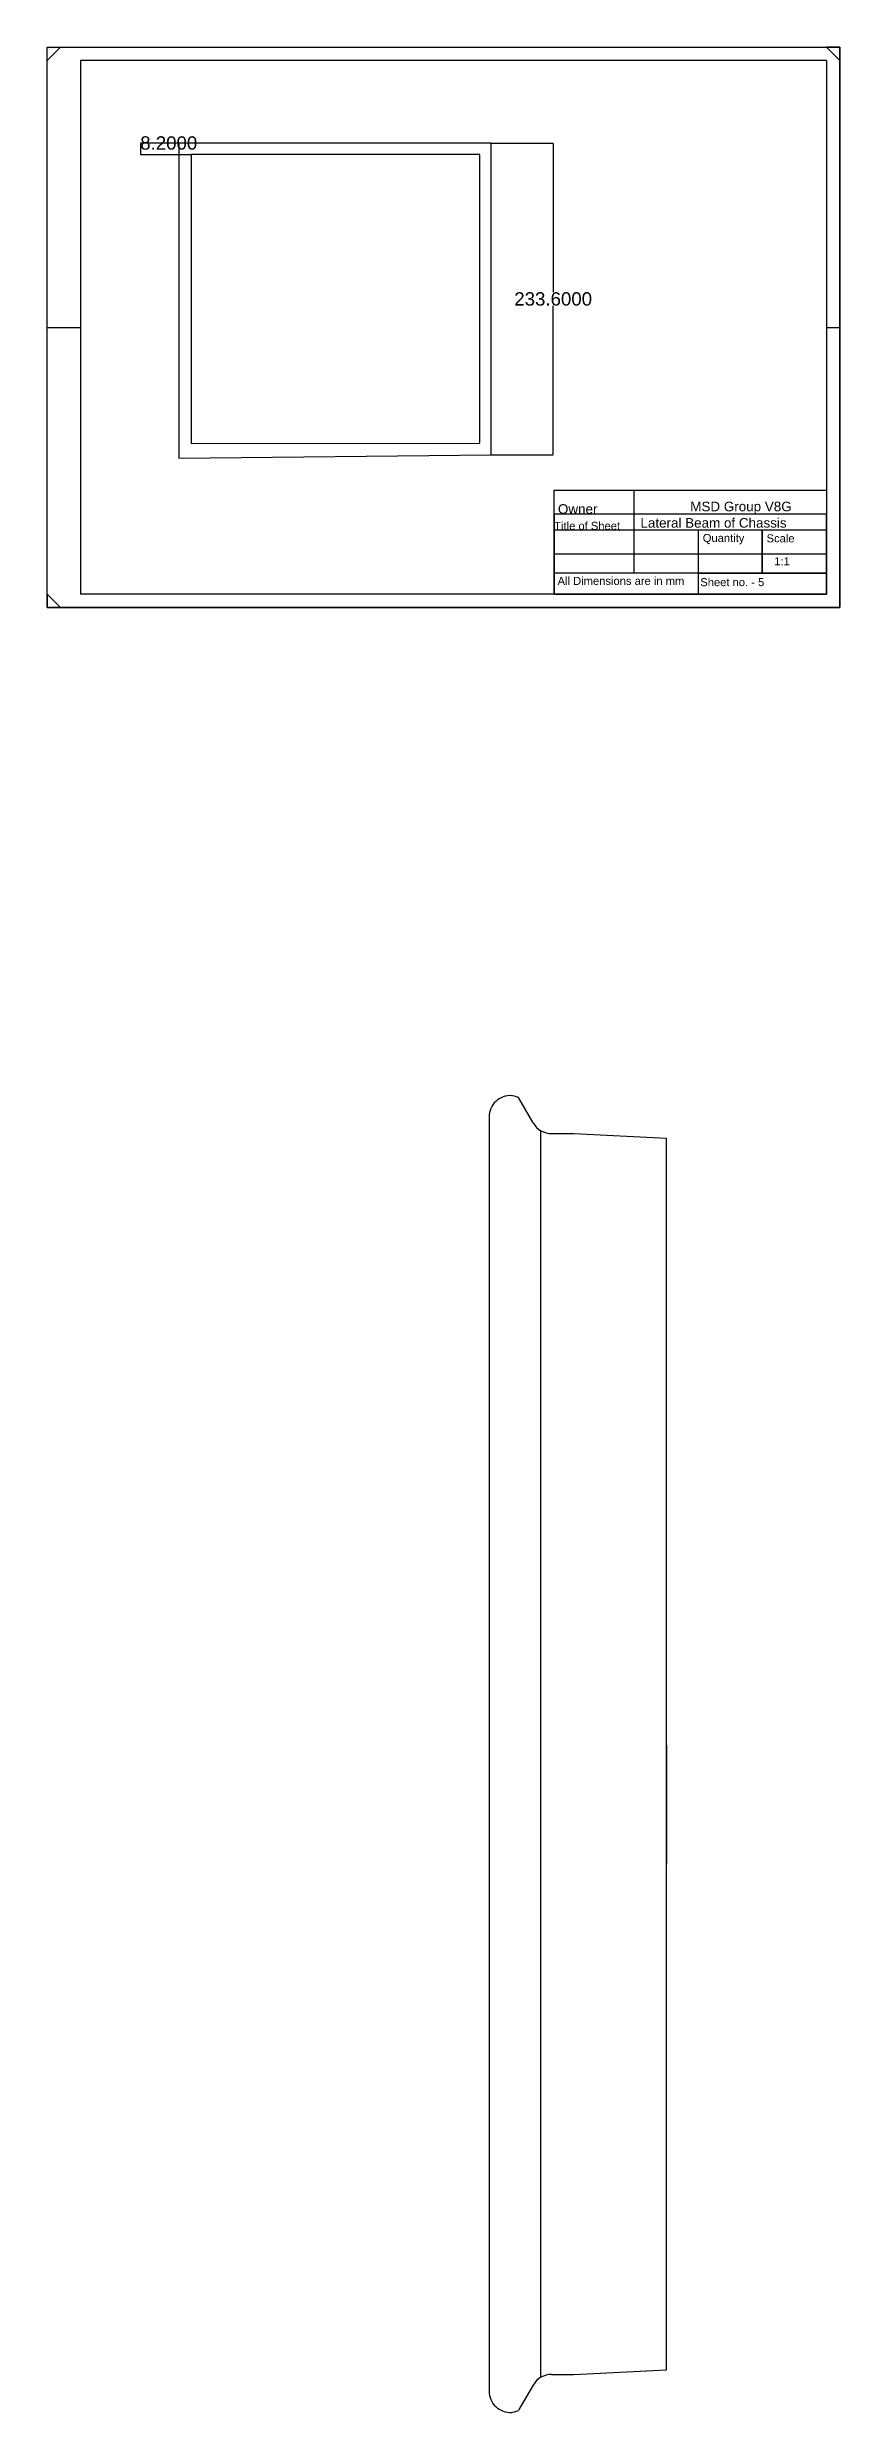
# Model space of a CAD drawing. Header units: inches. Extents: x -1655 to 7277, y -490 to 2343.
# Drawn here: x 1099 to 1693, y 148 to 1922 of the extents above; entities that cross this region are included whole.
import ezdxf

# ---------------------------------------------------------------- set-up
doc = ezdxf.new("R2010")
doc.units = ezdxf.units.IN
doc.header["$MEASUREMENT"] = 0
doc.styles.get("Standard").update_dxf_attribs({"font": 'arial.ttf'})
doc.dimstyles.new('AM_ANSI', dxfattribs={"dimtxt": 10, "dimasz": 0.12, "dimexe": 0.1, "dimexo": 0.05, "dimgap": 0.06, "dimtad": 0, "dimtih": 1, "dimtoh": 1, "dimdec": 4, "dimzin": 7, "dimdsep": 46, "dimtxsty": 'Standard', "dimcen": 0, "dimclrd": 256, "dimclre": 256, "dimclrt": 256, "dimadec": 0, "dimazin": 2, "dimtp": 0.1, "dimtm": 0.1, "dimtfac": 0.71, "dimtdec": 4, "dimtofl": 0, "dimtmove": 0, "dimatfit": 3, "dimfxl": 1, "dimtolj": 1, "dimtzin": 7, "dimlwd": -1, "dimlwe": -1, "dimarcsym": 1})

# ---------------------------------------------------------------- blocks, each defined once
blk = doc.blocks.new('side_view wheel')
for p, q in [((1429.8, 1119.7), (1429.8, 164.4)), ((1453.6, 1131.2), (1451.8, 1134.3)), ((1462.8, 1115.2), (1453.6, 1131.2)), ((1468.7, 174.8), (1468.7, 1109.4)), ((1476.7, 1107.2), (1493.3, 1107.2)), ((1493.3, 1107.2), (1562.8, 1103.8)), ((1562.8, 180.4), (1562.8, 1103.8)), ((1562.8, 648.4), (1562.8, 737.4)), ((1562.8, 648.4), (1562.8, 559.4)), ((1493.3, 176.9), (1562.8, 180.4)), ((1462.8, 168.9), (1453.6, 153)), ((1476.7, 176.9), (1493.3, 176.9)), ((1445.9, 148.4), (1445.8, 148.4)), ((1453.6, 153), (1451.8, 149.9))]:
    blk.add_line(p, q)
for centre, radius, start, end in [((1445.8, 1119.7), 16, 86.1887, 180), ((1445.9, 1122.7), 13, 62.8124, 90), ((1476.7, 1123.2), 16, 210, 270), ((1445.8, 164.4), 16, 180, 273.8113), ((1476.7, 160.9), 16, 90, 150), ((1445.9, 161.4), 13, 270, 297.1876)]:
    blk.add_arc(centre, radius, start, end)
blk = doc.blocks.new('*D39')
at = {"linetype": 'ByBlock', "transparency": 16777216}
for p, q in [((1431.6, 1849.8), (1478, 1849.8)), ((1477.9, 1849.7), (1477.9, 1738.2)), ((1477.9, 1616.3), (1477.9, 1727.9)), ((1431.6, 1616.2), (1478, 1616.2))]:
    blk.add_line(p, q, dxfattribs=at)
at = {"transparency": 16777216}
for points in [[(1477.9, 1849.7), (1477.9, 1849.7), (1477.9, 1849.8)], [(1477.9, 1616.3), (1477.9, 1616.3), (1477.9, 1616.2)]]:
    blk.add_solid(points, dxfattribs=at)
at = {"layer": 'Defpoints', "color": 0, "transparency": 16777216}
for p in [(1431.5, 1849.8), (1431.5, 1616.2), (1477.9, 1616.2)]:
    blk.add_point(p, dxfattribs=at)
at = {"transparency": 16777216, "insert": (1477.9, 1733), "char_height": 10, "attachment_point": 5}
blk.add_mtext('\\A1;233.6000', dxfattribs=at)
blk = doc.blocks.new('*D40')
at = {"linetype": 'ByBlock', "transparency": 16777216}
for p, q in [((1206.6, 1849.8), (1168.6, 1849.8)), ((1168.7, 1849.8), (1168.7, 1849.9)), ((1168.7, 1849.9), (1168.8, 1849.9)), ((1168.7, 1841.3), (1168.7, 1849.7)), ((1206.6, 1841.2), (1168.6, 1841.2))]:
    blk.add_line(p, q, dxfattribs=at)
at = {"transparency": 16777216}
for points in [[(1168.7, 1849.7), (1168.7, 1849.7), (1168.7, 1849.8)], [(1168.7, 1841.3), (1168.7, 1841.3), (1168.7, 1841.2)]]:
    blk.add_solid(points, dxfattribs=at)
at = {"layer": 'Defpoints', "color": 0, "transparency": 16777216}
for p in [(1168.7, 1849.8), (1206.6, 1849.8), (1206.6, 1841.2)]:
    blk.add_point(p, dxfattribs=at)
at = {"transparency": 16777216, "insert": (1189.7, 1849.9), "char_height": 10, "attachment_point": 5}
blk.add_mtext('\\A1;8.2000', dxfattribs=at)

msp = doc.modelspace()

# ---------------------------------------------------------------- linework, layer by layer
for p, q in [((1098.67103, 1911.71196), (1108.67103, 1921.71196)), ((1692.67103, 1911.71196), (1682.67103, 1921.71196)), ((1431.50951, 1849.82383), (1197.35145, 1849.82383)), ((1197.35145, 1849.82383), (1197.35145, 1613.71123)), ((1431.50951, 1616.22383), (1431.50951, 1849.82383)), ((1422.90951, 1841.22383), (1206.60285, 1841.22383)), ((1206.60285, 1841.22383), (1206.60285, 1624.55452)), ((1422.90951, 1624.82383), (1422.90951, 1841.22383)), ((1098.67103, 1711.71196), (1123.67103, 1711.71196)), ((1682.67103, 1711.71196), (1692.67103, 1711.71196)), ((1197.35145, 1613.71123), (1431.50951, 1616.22383)), ((1206.60285, 1624.55452), (1422.90951, 1624.82383)), ((1586.67103, 1527.31196), (1586.67103, 1511.71196)), ((1098.67103, 1511.71196), (1108.67103, 1501.71196))]:
    msp.add_line(p, q)
for points in [[(1098.67103, 1921.71196), (1692.67103, 1921.71196), (1692.67103, 1501.71196), (1098.67103, 1501.71196)], [(1478.67103, 1589.71196), (1682.67103, 1589.71196), (1682.67103, 1511.71196), (1478.67103, 1511.71196)], [(1478.67103, 1511.71196), (1682.67103, 1511.71196), (1682.67103, 1571.71196), (1478.67103, 1571.71196)], [(1478.67103, 1511.71196), (1682.67103, 1511.71196), (1682.67103, 1559.71196), (1478.67103, 1559.71196)], [(1634.67103, 1559.71196), (1586.67103, 1559.71196), (1586.67103, 1527.31196), (1634.67103, 1527.31196)], [(1682.67103, 1559.71196), (1634.67103, 1559.71196), (1634.67103, 1527.31196), (1682.67103, 1527.31196)], [(1478.67103, 1511.71196), (1682.67103, 1511.71196), (1682.67103, 1541.71196), (1478.67103, 1541.71196)], [(1478.67103, 1511.71196), (1682.67103, 1511.71196), (1682.67103, 1527.31196), (1478.67103, 1527.31196)]]:
    msp.add_lwpolyline(points, close=True)
for points in [[(1682.67103, 1501.71196), (1692.67103, 1501.71196), (1692.67103, 1921.71196), (1682.67103, 1921.71196)], [(1123.67103, 1911.71196), (1123.67103, 1511.71196)], [(1682.67103, 1911.71196), (1123.67103, 1911.71196)], [(1682.67103, 1911.71196), (1682.67103, 1511.71196)], [(1538.67103, 1527.31196), (1538.67103, 1589.71196), (1682.67103, 1589.71196), (1682.67103, 1511.71196), (1538.67103, 1511.71196)], [(1098.67103, 1511.71196), (1098.67103, 1501.71196), (1692.67103, 1501.71196), (1692.67103, 1511.71196)], [(1682.67103, 1511.71196), (1123.67103, 1511.71196)]]:
    msp.add_lwpolyline(points)

# ---------------------------------------------------------------- block references
msp.add_blockref('side_view wheel', (0, 0))

# ---------------------------------------------------------------- texts
at = {"attachment_point": 1}
for s, width, heights, insert, char_height in [(' Owner', 50.617645, [0], (1478.67103, 1579.16244), 7.2), ('MSD Group V8G', 112.7393063, [0], (1580.67103, 1581.03365), 7.2), ('Title of Sheet', 54.7590919, [0], (1478.67103, 1565.9166), 6), ('\\pxt8;Lateral Beam of Chassis', 138.9083223, [0], (1543.30412, 1568.75862), 7.2), ('Quantity', 40.2640362, [0], (1590.0104, 1556.8045), 6), ('Scale', 41.4144354, [0], (1637.86709, 1556.57461), 6), ('\\pxi-3,l4,t4;1:1', 40.9471289, [0], (1637.60703, 1539.28469), 6), ('All Dimensions are in mm', 115.8458807, [0], (1481.18246, 1524.62033), 6), ('Sheet no. - 5', 87.2004007, [2.1729], (1588.16976, 1523.70078), 6)]:
    msp.add_mtext_dynamic_manual_height_columns(s, width=width, gutter_width=15, heights=heights, dxfattribs=dict(at, insert=insert, char_height=char_height))

# ---------------------------------------------------------------- dimensions: what is measured, and where the dimension line sits
dim = msp.add_linear_dim(base=(1168.7259, 1849.82383), p1=(1206.60285, 1841.22383), p2=(1206.60285, 1849.82383), angle=90, text='8.2000', dimstyle='AM_ANSI')
dim.commit()
dim.dimension.update_dxf_attribs({"geometry": '*D40', "text_midpoint": (1189.65283, 1849.94383)})
dim = msp.add_aligned_dim(p1=(1431.50951, 1849.82383), p2=(1431.50951, 1616.22383), distance=46.36811, dimstyle='AM_ANSI')
dim.commit()
dim.dimension.update_dxf_attribs({"geometry": '*D39', "text_midpoint": (1477.87762, 1733.02383)})

doc.saveas('drawing.dxf')
